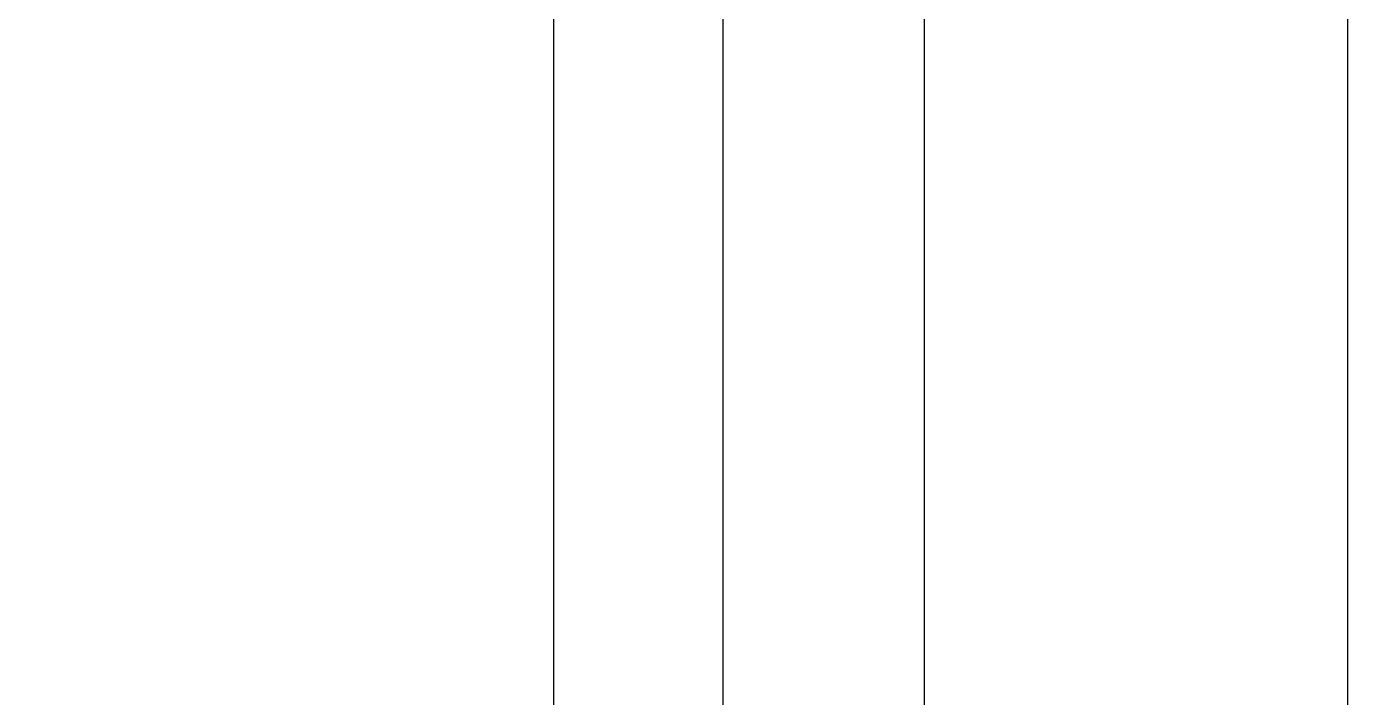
# Model space of a CAD drawing. Header units: millimetres. Extents: x 7703 to 14147, y -5820 to 95.
# Drawn here: x 12806 to 12868.4, y -4281.3 to -4249.6 of the extents above; entities that cross this region are included whole.
import ezdxf

# ---------------------------------------------------------------- set-up
doc = ezdxf.new("R2010")
doc.units = ezdxf.units.MM
doc.layers.add('Kıtc-002 Çizgi', color=7, linetype='Continuous')

msp = doc.modelspace()

# ---------------------------------------------------------------- hatches: boundary and pattern name
h = msp.add_hatch()
h.set_pattern_fill('AR-CONC', color=31, style=0)
h.set_pattern_definition([(50, (-121924.3, -103037.8), (182.18467, -15.93909), [19.05, -209.55]), (355, (-121924.3, -103037.8), (-35.24283, 191.05664), [15.24, -167.64]), (100.451, (-121909.12, -103039.13), (146.9425, 175.11669), [16.19, -178.09]), (46.1842, (-121924.3, -102987), (271.07904, -42.04233), [28.575, -314.325]), (96.6356, (-121901.7, -102990.5), (237.40423, 247.42556), [24.285, -267.135]), (351.184, (-121924.3, -102987), (237.4046, 247.4251), [22.86, -251.46]), (21, (-121898.9, -102999.7), (151.61488, -102.26552), [19.05, -209.55]), (326, (-121898.9, -102999.7), (61.80203, 184.18797), [15.24, -167.64]), (71.4514, (-121886.26, -103008.23), (213.4165, 81.92286), [16.19, -178.09]), (37.5, (-121924.3, -103037.804), (3.088603, 84.55504), [0, -165.608, 0, -170.18, 0, -168.275]), (7.5, (-121924.3, -103037.8), (66.819663, 100.180575), [0, -97.028, 0, -161.798, 0, -64.135]), (327.5, (-121980.94, -103037.804), (135.590595, -5.728744), [0, -63.5, 0, -198.12, 0, -262.89]), (317.5, (-122006.34, -103037.8), (148.12918, 25.42649), [0, -82.55, 0, -131.572, 0, -186.69])])
h.paths.add_polyline_path([(12611.896, -4373.721), (12830.896, -4373.721), (12830.896, -4080.721), (12611.896, -4080.721), (12611.896, -4086.221), (12603.896, -4086.221), (12603.896, -4072.721), (12838.896, -4072.721), (12838.896, -4381.721), (12603.896, -4381.721), (12603.896, -4368.221), (12611.896, -4368.221)])

# ---------------------------------------------------------------- linework, layer by layer
at = {"color": 31}
for p, q in [((12838.896, -4381.721), (12838.896, -4072.721)), ((12830.896, -4373.721), (12830.896, -4080.721))]:
    msp.add_line(p, q, dxfattribs=at)
at = {"layer": 'Kıtc-002 Çizgi'}
for p, q in [((12848.396, -3797.721), (12848.396, -4381.721)), ((12868.396, -3797.721), (12868.396, -4381.721))]:
    msp.add_line(p, q, dxfattribs=at)

doc.saveas('drawing.dxf')
